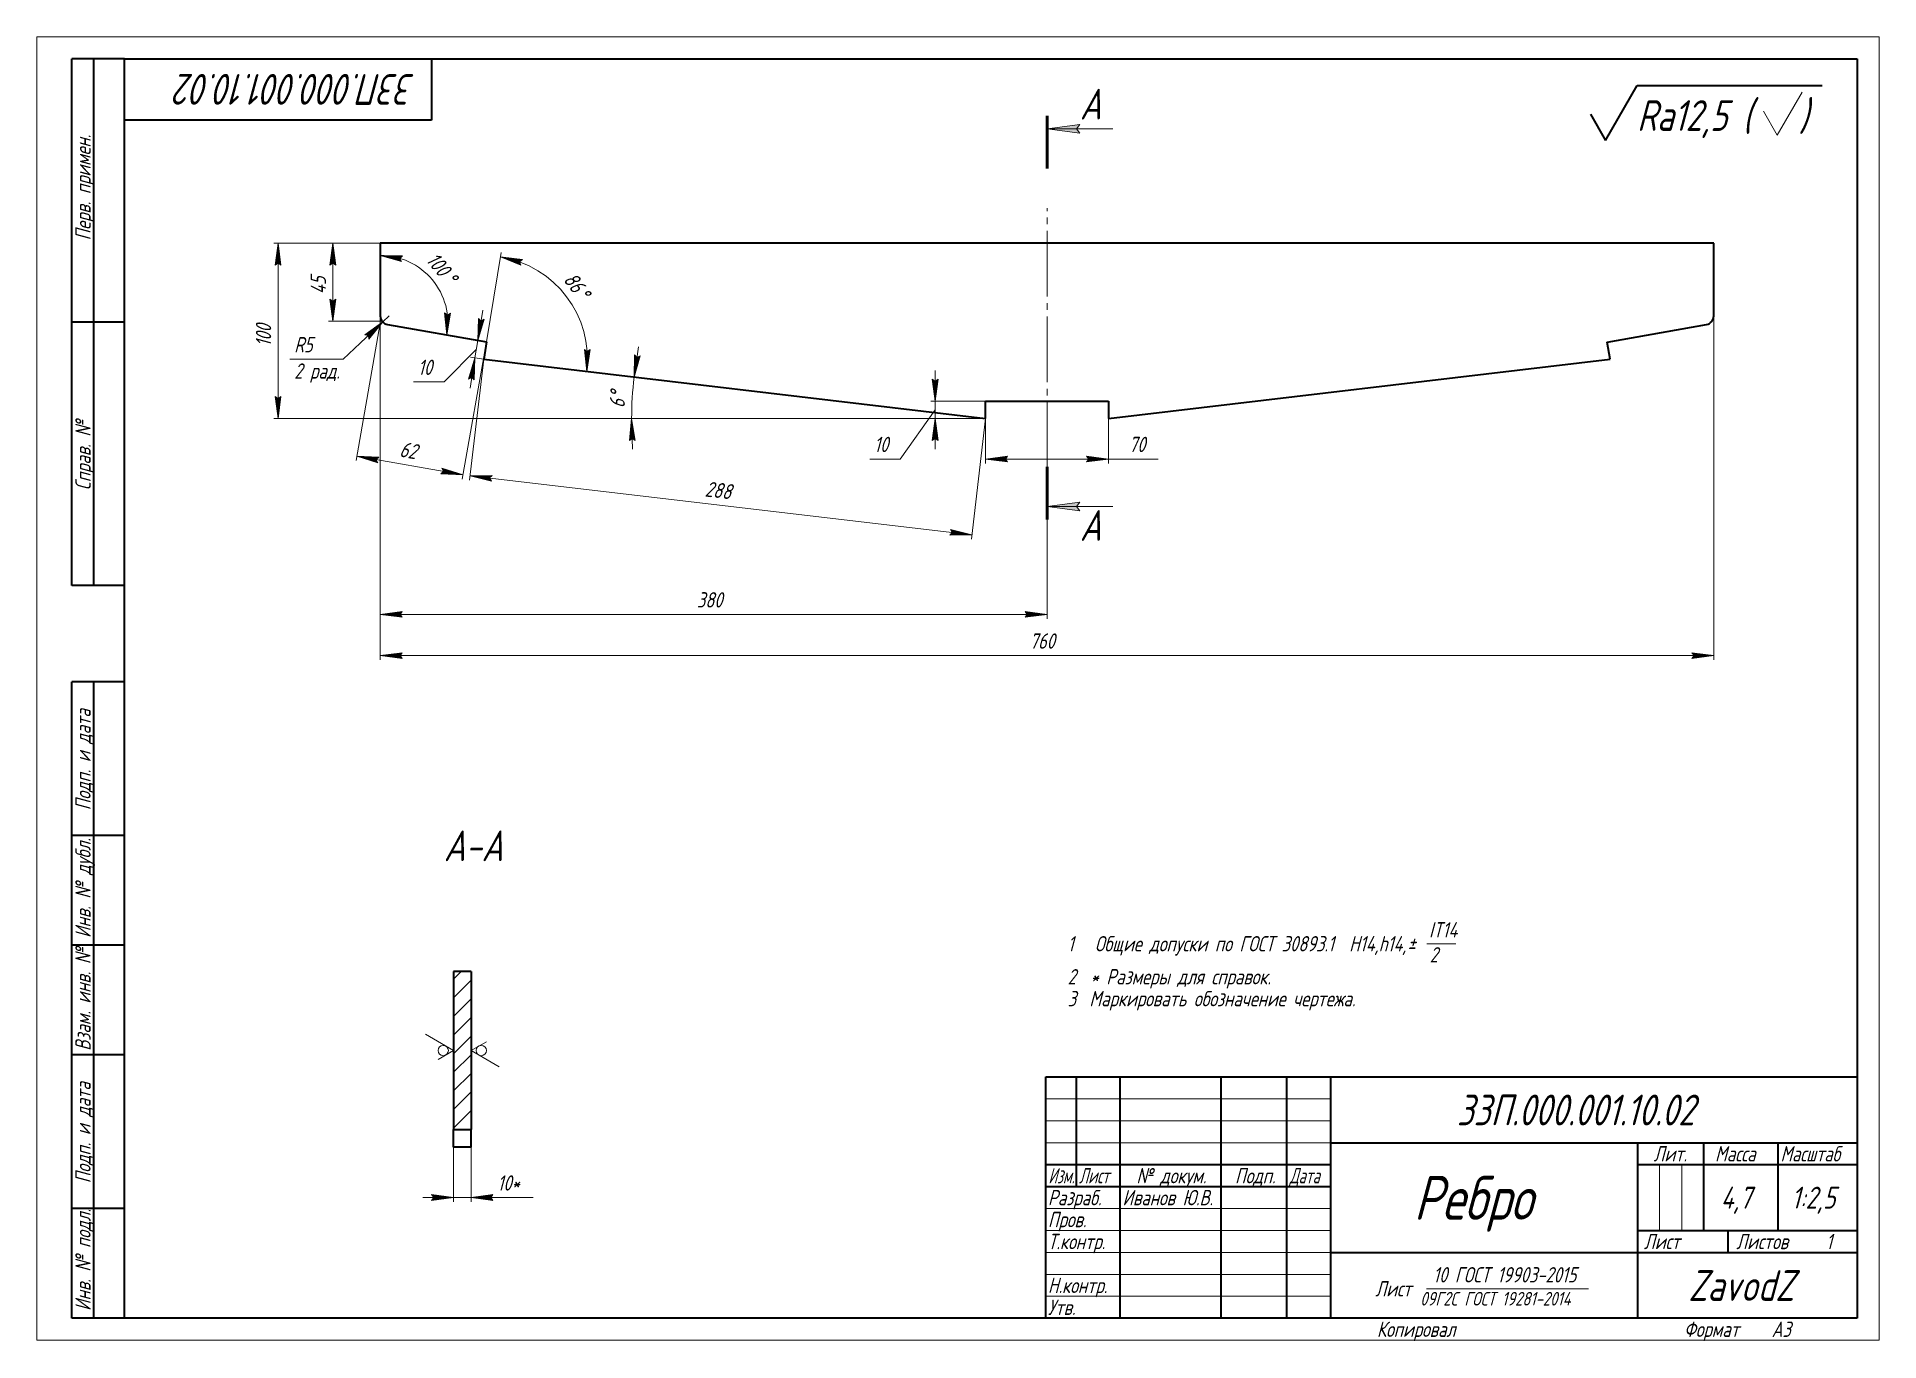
# Model space of a CAD drawing. Header units: millimetres. Extents: x 0 to 420, y 0 to 297.
import ezdxf

# ---------------------------------------------------------------- set-up
doc = ezdxf.new("R2010")
doc.units = ezdxf.units.MM
for name, pattern in [('K5LT_AXLED', [19.5, 15, -1.5, 1.5, -1.5]), ('K5LT_BASIC', [0]), ('K5LT_REINFORCED', [0]), ('K5LT_THIN', [0])]:
    doc.linetypes.add(name, pattern=pattern)
doc.layers.add('Системный слой', color=7, linetype='Continuous')
doc.styles.add('KDIMTEXTSTYLE', font='GOST_AU.SHX', dxfattribs={"width": 0.96, "oblique": 15, "height": 5})
doc.styles.add('KTEXTSTYLE', font='GOST_AU.SHX', dxfattribs={"width": 0.96, "height": 5})
doc.dimstyles.new('KDIMSTYLE (0.40)', dxfattribs={"dimtxt": 5, "dimasz": 1, "dimexe": 2, "dimexo": 0, "dimgap": 1, "dimtad": 1, "dimlfac": 2.5, "dimtxsty": 'KDIMTEXTSTYLE', "dimsah": 1, "dimcen": 0, "dimdle": 1, "dimadec": 0, "dimazin": 0, "dimtfac": 0.667, "dimtmove": 0, "dimatfit": 3, "dimfxl": 1, "dimtvp": 1, "dimtolj": 1, "dimtzin": 0, "dimarcsym": 0})

# ---------------------------------------------------------------- blocks, each defined once
blk = doc.blocks.new('U0')
at = {"layer": 'Системный слой'}
for points in [[(237.05, 276.02), (237.8, 277), (230.3, 276.02), (237.8, 275.03)], [(237.05, 190), (237.8, 190.99), (230.3, 190), (237.8, 189.01)]]:
    blk.add_hatch(color=7, dxfattribs=at).paths.add_polyline_path(points)
at = {"layer": 'Системный слой', "color": 134, "linetype": 'K5LT_REINFORCED', "lineweight": 100, "true_color": 0x009696}
for p, q in [((230.3, 279.02), (230.3, 267.02)), ((230.3, 199), (230.3, 187))]:
    blk.add_line(p, q, dxfattribs=at)
at = {"layer": 'Системный слой', "color": 7, "linetype": 'K5LT_THIN', "lineweight": 18}
for p, q in [((230.3, 276.02), (237.8, 277)), ((237.8, 275.03), (230.3, 276.02)), ((245.3, 276.02), (230.3, 276.02)), ((237.8, 277), (237.05, 276.02)), ((237.05, 276.02), (237.8, 275.03)), ((230.3, 190), (237.8, 190.99)), ((237.8, 189.01), (230.3, 190)), ((245.3, 190), (230.3, 190)), ((237.8, 190.99), (237.05, 190)), ((237.05, 190), (237.8, 189.01))]:
    blk.add_line(p, q, dxfattribs=at)
at = {"layer": 'Системный слой', "color": 7, "char_height": 2.5, "attachment_point": 1, "style": 'KTEXTSTYLE'}
for insert in [(237.77, 285.17), (237.77, 189.16)]:
    blk.add_mtext('\\H3.5;\\W0.965;\\Q15;\\Q15;\\H7.00;А', dxfattribs=dict(at, insert=insert))
blk = doc.blocks.new('D0')
at = {"layer": 'Системный слой'}
for points in [[(83.3, 155.34), (82.8, 156), (83.3, 156.65), (78.3, 156)], [(377.3, 155.34), (382.3, 156), (377.3, 156.65), (377.8, 156)]]:
    blk.add_hatch(color=7, dxfattribs=at).paths.add_polyline_path(points)
at = {"layer": 'Системный слой', "color": 7, "linetype": 'K5LT_THIN', "lineweight": 18}
for p, q in [((382.3, 241.72), (382.3, 155)), ((78.3, 233.43), (78.3, 155)), ((78.3, 156), (83.3, 156.65)), ((83.3, 155.34), (78.3, 156)), ((78.3, 156), (382.3, 156)), ((83.3, 156.65), (82.8, 156)), ((82.8, 156), (83.3, 155.34)), ((377.8, 156), (377.3, 156.65)), ((377.3, 156.65), (382.3, 156)), ((382.3, 156), (377.3, 155.34)), ((377.3, 155.34), (377.8, 156))]:
    blk.add_line(p, q, dxfattribs=at)
at = {"layer": 'Системный слой', "color": 7, "insert": (226.33, 161.07), "char_height": 2.5, "attachment_point": 1, "style": 'KTEXTSTYLE'}
blk.add_mtext('\\H3.5;\\W0.965;\\Q15;\\Q15;760', dxfattribs=at)
blk = doc.blocks.new('KDIMARROW_01')
at = {"layer": 'Системный слой'}
blk.add_hatch(color=0, dxfattribs=at).paths.add_polyline_path([(0, 0), (-5, 0.66), (-4.5, 0), (-5, -0.66)])
at = {"layer": 'Системный слой', "color": 0, "linetype": 'K5LT_THIN', "lineweight": 18}
for p, q in [((-4.5, 0), (-5, 0.66)), ((-5, 0.66), (0, 0)), ((0, 0), (-5, -0.66)), ((-5, -0.66), (-4.5, 0)), ((0, 0), (-1, 0))]:
    blk.add_line(p, q, dxfattribs=at)
blk = doc.blocks.new('D1')
at = {"layer": 'Системный слой'}
for points in [[(55.66, 245), (55, 250), (54.34, 245), (55, 245.5)], [(55, 210.01), (55.66, 215.01), (55, 214.51), (54.34, 215.01)]]:
    blk.add_hatch(color=7, dxfattribs=at).paths.add_polyline_path(points)
at = {"layer": 'Системный слой', "color": 7, "linetype": 'K5LT_THIN', "lineweight": 18}
for p, q in [((78.3, 250), (54, 250)), ((54.34, 245), (55, 250)), ((55, 250), (55.66, 245)), ((55, 250), (55, 210.01)), ((55, 245.5), (54.34, 245)), ((55.66, 245), (55, 245.5)), ((55, 210.01), (54.34, 215.01)), ((54.34, 215.01), (55, 214.51)), ((55, 214.51), (55.66, 215.01)), ((55.66, 215.01), (55, 210.01)), ((216.3, 210.01), (54, 210.01))]:
    blk.add_line(p, q, dxfattribs=at)
at = {"layer": 'Системный слой', "color": 7, "insert": (49.93, 226.41), "char_height": 2.5, "attachment_point": 1, "rotation": 90, "style": 'KTEXTSTYLE'}
blk.add_mtext('\\H3.5;\\W0.965;\\Q15;\\Q15;100', dxfattribs=at)
blk = doc.blocks.new('D2')
at = {"layer": 'Системный слой'}
for points in [[(83.3, 164.72), (82.8, 165.38), (83.3, 166.04), (78.3, 165.38)], [(230.3, 165.38), (225.3, 166.04), (225.8, 165.38), (225.3, 164.72)]]:
    blk.add_hatch(color=7, dxfattribs=at).paths.add_polyline_path(points)
at = {"layer": 'Системный слой', "color": 7, "linetype": 'K5LT_THIN', "lineweight": 18}
for p, q in [((78.3, 241.72), (78.3, 164.38)), ((230.3, 214), (230.3, 164.38)), ((78.3, 165.38), (83.3, 166.04)), ((83.3, 164.72), (78.3, 165.38)), ((230.3, 165.38), (78.3, 165.38)), ((83.3, 166.04), (82.8, 165.38)), ((82.8, 165.38), (83.3, 164.72)), ((225.8, 165.38), (225.3, 166.04)), ((225.3, 166.04), (230.3, 165.38)), ((230.3, 165.38), (225.3, 164.72)), ((225.3, 164.72), (225.8, 165.38))]:
    blk.add_line(p, q, dxfattribs=at)
at = {"layer": 'Системный слой', "color": 7, "insert": (150.46, 170.45), "char_height": 2.5, "attachment_point": 1, "style": 'KTEXTSTYLE'}
blk.add_mtext('\\H3.5;\\W0.965;\\Q15;\\Q15;380', dxfattribs=at)
blk = doc.blocks.new('D3')
at = {"layer": 'Системный слой'}
for points in [[(221.3, 200.14), (220.8, 200.8), (221.3, 201.46), (216.3, 200.8)], [(239.3, 200.14), (244.3, 200.8), (239.3, 201.46), (239.8, 200.8)]]:
    blk.add_hatch(color=7, dxfattribs=at).paths.add_polyline_path(points)
at = {"layer": 'Системный слой', "color": 7, "linetype": 'K5LT_THIN', "lineweight": 18}
for p, q in [((216.3, 210.01), (216.3, 199.8)), ((244.3, 210), (244.3, 199.8)), ((216.3, 200.8), (221.3, 201.46)), ((221.3, 200.14), (216.3, 200.8)), ((216.3, 200.8), (244.3, 200.8)), ((221.3, 201.46), (220.8, 200.8)), ((220.8, 200.8), (221.3, 200.14)), ((239.8, 200.8), (239.3, 201.46)), ((239.3, 201.46), (244.3, 200.8)), ((244.3, 200.8), (239.3, 200.14)), ((239.3, 200.14), (239.8, 200.8)), ((244.3, 200.8), (247.94, 200.8)), ((247.94, 200.8), (255.66, 200.8))]:
    blk.add_line(p, q, dxfattribs=at)
at = {"layer": 'Системный слой', "color": 7, "insert": (248.94, 205.87), "char_height": 2.5, "attachment_point": 1, "style": 'KTEXTSTYLE'}
blk.add_mtext('\\H3.5;\\W0.965;\\Q15;\\Q15;70', dxfattribs=at)
blk = doc.blocks.new('D4')
at = {"layer": 'Системный слой'}
for points in [[(204.8, 214), (205.46, 219), (204.8, 218.5), (204.14, 219)], [(205.46, 205.01), (204.8, 210.01), (204.14, 205.01), (204.8, 205.51)]]:
    blk.add_hatch(color=7, dxfattribs=at).paths.add_polyline_path(points)
at = {"layer": 'Системный слой', "color": 7, "linetype": 'K5LT_THIN', "lineweight": 18}
for p, q in [((204.8, 218.5), (204.14, 219)), ((204.14, 219), (204.8, 214)), ((204.8, 214), (204.8, 221)), ((204.8, 214), (205.46, 219)), ((205.46, 219), (204.8, 218.5)), ((204.8, 212.01), (196.84, 200.8)), ((230.3, 214), (203.8, 214)), ((216.3, 210.01), (203.8, 210.01)), ((204.8, 210.01), (204.14, 205.01)), ((204.8, 214), (204.8, 210.01)), ((205.46, 205.01), (204.8, 210.01)), ((204.8, 210.01), (204.8, 203.01)), ((204.14, 205.01), (204.8, 205.51)), ((204.8, 205.51), (205.46, 205.01)), ((196.84, 200.8), (189.87, 200.8))]:
    blk.add_line(p, q, dxfattribs=at)
at = {"layer": 'Системный слой', "color": 7, "insert": (190.87, 205.87), "char_height": 2.5, "attachment_point": 1, "style": 'KTEXTSTYLE'}
blk.add_mtext('\\H3.5;\\W0.965;\\Q15;\\Q15;10', dxfattribs=at)
blk = doc.blocks.new('KDIMARROW_02')
at = {"layer": 'Системный слой'}
blk.add_hatch(color=0, dxfattribs=at).paths.add_polyline_path([(4.5, 0), (5, 0.66), (0, 0), (5, -0.66)])
at = {"layer": 'Системный слой', "color": 0, "linetype": 'K5LT_THIN', "lineweight": 18}
for p, q in [((0, 0), (-1, 0)), ((5, 0.66), (0, 0)), ((0, 0), (5, -0.66)), ((0, 0), (7, 0)), ((4.5, 0), (5, 0.66)), ((5, -0.66), (4.5, 0))]:
    blk.add_line(p, q, dxfattribs=at)
blk = doc.blocks.new('D5')
at = {"layer": 'Системный слой'}
blk.add_hatch(color=7, dxfattribs=at).paths.add_polyline_path([(75.67, 228.14), (78.85, 232.06), (74.77, 229.09), (75.58, 228.96)])
at = {"layer": 'Системный слой', "color": 7, "linetype": 'K5LT_THIN', "lineweight": 18}
for p, q in [((78.85, 232.06), (69.86, 223.52)), ((78.85, 232.06), (73.77, 227.24)), ((78.85, 232.06), (74.77, 229.09)), ((75.67, 228.14), (78.85, 232.06)), ((80.3, 233.43), (78.85, 232.06)), ((74.77, 229.09), (75.58, 228.96)), ((75.58, 228.96), (75.67, 228.14)), ((69.86, 223.52), (57.67, 223.52))]:
    blk.add_line(p, q, dxfattribs=at)
at = {"layer": 'Системный слой', "color": 7, "char_height": 2.5, "attachment_point": 1, "style": 'KTEXTSTYLE'}
for s, insert in [('\\H3.5;\\W0.965;\\Q15;\\Q15;R', (58.67, 228.6)), ('\\H3.5;\\W0.965;\\Q15;\\Q15;5', (60.9, 228.6)), ('\\H3.5;\\W0.965;\\Q15;\\Q15;2 рад.', (58.67, 222.6))]:
    blk.add_mtext(s, dxfattribs=dict(at, insert=insert))
blk = doc.blocks.new('D6')
at = {"layer": 'Системный слой'}
for points in [[(136.16, 219.48), (137.53, 224.33), (136.81, 223.93), (136.23, 224.52)], [(136.4, 205.03), (135.6, 210.01), (135.08, 204.99), (135.73, 205.51)]]:
    blk.add_hatch(color=7, dxfattribs=at).paths.add_polyline_path(points)
at = {"layer": 'Системный слой', "color": 7, "linetype": 'K5LT_THIN', "lineweight": 18}
for p, q in [((101.88, 223.52), (137.15, 219.36)), ((136.16, 219.48), (137.17, 226.4)), ((136.23, 224.52), (136.16, 219.48)), ((136.16, 219.48), (137.53, 224.33)), ((136.81, 223.93), (136.23, 224.52)), ((137.53, 224.33), (136.81, 223.93)), ((164.87, 210.01), (134.6, 210.01)), ((135.6, 210.01), (135.08, 204.99)), ((136.4, 205.03), (135.6, 210.01)), ((135.6, 210.01), (135.8, 203.01)), ((135.08, 204.99), (135.73, 205.51)), ((135.73, 205.51), (136.4, 205.03))]:
    blk.add_line(p, q, dxfattribs=at)
blk.add_arc((216.3, 210.01), 80.7, 173.2642, 180, dxfattribs=at)
at = {"layer": 'Системный слой', "color": 7, "char_height": 2.5, "attachment_point": 1, "rotation": 86.6321, "style": 'KTEXTSTYLE'}
for s, insert in [('\\H3.5;\\W0.965;\\Q15;\\Q15;6', (130.51, 212.57)), ('\\H3.5;\\W0.965;\\Q15;\\Q15;°', (130.64, 214.78))]:
    blk.add_mtext(s, dxfattribs=dict(at, insert=insert))
blk = doc.blocks.new('D7')
at = {"layer": 'Системный слой'}
for points in [[(103.22, 196.48), (103.79, 197.07), (98.75, 197), (103.64, 195.76)], [(213.16, 183.49), (208.28, 184.73), (208.7, 184.02), (208.12, 183.42)]]:
    blk.add_hatch(color=7, dxfattribs=at).paths.add_polyline_path(points)
at = {"layer": 'Системный слой', "color": 7, "linetype": 'K5LT_THIN', "lineweight": 18}
for p, q in [((101.88, 223.52), (98.63, 196.01)), ((216.3, 210.01), (213.05, 182.5)), ((98.75, 197), (103.79, 197.07)), ((103.64, 195.76), (98.75, 197)), ((98.75, 197), (213.16, 183.49)), ((103.79, 197.07), (103.22, 196.48)), ((103.22, 196.48), (103.64, 195.76)), ((208.12, 183.42), (208.7, 184.02)), ((213.16, 183.49), (208.12, 183.42)), ((208.7, 184.02), (208.28, 184.73)), ((208.28, 184.73), (213.16, 183.49))]:
    blk.add_line(p, q, dxfattribs=at)
at = {"layer": 'Системный слой', "color": 7, "insert": (152.61, 195.75), "char_height": 2.5, "attachment_point": 1, "rotation": 353.2642, "style": 'KTEXTSTYLE'}
blk.add_mtext('\\H3.5;\\W0.965;\\Q15;\\Q15;288', dxfattribs=at)
blk = doc.blocks.new('D8')
at = {"layer": 'Системный слой'}
for points in [[(100.52, 227.8), (101.98, 232.63), (101.25, 232.24), (100.68, 232.84)], [(99.73, 218.81), (99.88, 223.85), (98.43, 219.02), (99.16, 219.41)]]:
    blk.add_hatch(color=7, dxfattribs=at).paths.add_polyline_path(points)
at = {"layer": 'Системный слой', "color": 7, "linetype": 'K5LT_THIN', "lineweight": 18}
for p, q in [((100.52, 227.8), (101.65, 234.71)), ((100.68, 232.84), (100.52, 227.8)), ((100.52, 227.8), (101.98, 232.63)), ((101.25, 232.24), (100.68, 232.84)), ((101.98, 232.63), (101.25, 232.24)), ((102.52, 227.47), (99.54, 227.96)), ((100.52, 227.8), (99.88, 223.85)), ((100.2, 225.82), (92.85, 218.36)), ((99.88, 223.85), (98.43, 219.02)), ((99.88, 223.85), (98.75, 216.94)), ((101.88, 223.52), (98.89, 224.01)), ((99.73, 218.81), (99.88, 223.85)), ((98.43, 219.02), (99.16, 219.41)), ((99.16, 219.41), (99.73, 218.81)), ((92.85, 218.36), (85.88, 218.36))]:
    blk.add_line(p, q, dxfattribs=at)
at = {"layer": 'Системный слой', "color": 7, "insert": (86.88, 223.44), "char_height": 2.5, "attachment_point": 1, "style": 'KTEXTSTYLE'}
blk.add_mtext('\\H3.5;\\W0.965;\\Q15;\\Q15;10', dxfattribs=at)
blk = doc.blocks.new('D9')
at = {"layer": 'Системный слой'}
for points in [[(68.14, 245), (67.49, 250), (66.83, 245), (67.49, 245.5)], [(67.49, 232.19), (68.14, 237.19), (67.49, 236.69), (66.83, 237.19)]]:
    blk.add_hatch(color=7, dxfattribs=at).paths.add_polyline_path(points)
at = {"layer": 'Системный слой', "color": 7, "linetype": 'K5LT_THIN', "lineweight": 18}
for p, q in [((78.3, 250), (66.49, 250)), ((66.83, 245), (67.49, 250)), ((67.49, 250), (68.14, 245)), ((67.49, 250), (67.49, 232.19)), ((67.49, 245.5), (66.83, 245)), ((68.14, 245), (67.49, 245.5)), ((67.49, 232.19), (66.83, 237.19)), ((66.83, 237.19), (67.49, 236.69)), ((67.49, 236.69), (68.14, 237.19)), ((68.14, 237.19), (67.49, 232.19)), ((78.73, 232.19), (66.49, 232.19))]:
    blk.add_line(p, q, dxfattribs=at)
at = {"layer": 'Системный слой', "color": 7, "insert": (62.41, 238.38), "char_height": 2.5, "attachment_point": 1, "rotation": 90, "style": 'KTEXTSTYLE'}
blk.add_mtext('\\H3.5;\\W0.965;\\Q15;\\Q15;45', dxfattribs=at)
blk = doc.blocks.new('D10')
at = {"layer": 'Системный слой'}
for points in [[(82.75, 246.53), (83.34, 247.1), (78.3, 247.18), (83.15, 245.8)], [(93.49, 229.07), (94.29, 234.05), (93.62, 233.57), (92.97, 234.09)]]:
    blk.add_hatch(color=7, dxfattribs=at).paths.add_polyline_path(points)
at = {"layer": 'Системный слой', "color": 7, "linetype": 'K5LT_THIN', "lineweight": 18}
for p, q in [((78.3, 250), (78.3, 246.18)), ((78.3, 247.18), (83.34, 247.1)), ((83.15, 245.8), (78.3, 247.18)), ((83.34, 247.1), (82.75, 246.53)), ((82.75, 246.53), (83.15, 245.8)), ((93.49, 229.07), (92.97, 234.09)), ((92.97, 234.09), (93.62, 233.57)), ((94.29, 234.05), (93.49, 229.07)), ((93.62, 233.57), (94.29, 234.05)), ((102.52, 227.47), (92.5, 229.24))]:
    blk.add_line(p, q, dxfattribs=at)
blk.add_arc((78.3, 231.76), 15.43, 349.9746, 90, dxfattribs=at)
at = {"layer": 'Системный слой', "color": 7, "char_height": 2.5, "attachment_point": 1, "rotation": 309.9873, "style": 'KTEXTSTYLE'}
for s, insert in [('\\H3.5;\\W0.965;\\Q15;\\Q15;100', (91.23, 248.27)), ('\\H3.5;\\W0.965;\\Q15;\\Q15;°', (95.04, 243.73))]:
    blk.add_mtext(s, dxfattribs=dict(at, insert=insert))
blk = doc.blocks.new('D11')
at = {"layer": 'Системный слой'}
for points in [[(110.04, 245.75), (110.69, 246.26), (105.68, 246.89), (110.35, 244.98)], [(125.39, 220.75), (126.16, 225.73), (125.49, 225.25), (124.84, 225.76)]]:
    blk.add_hatch(color=7, dxfattribs=at).paths.add_polyline_path(points)
at = {"layer": 'Системный слой', "color": 7, "linetype": 'K5LT_THIN', "lineweight": 18}
for p, q in [((102.52, 227.47), (105.84, 247.88)), ((105.68, 246.89), (110.69, 246.26)), ((110.35, 244.98), (105.68, 246.89)), ((110.69, 246.26), (110.04, 245.75)), ((110.04, 245.75), (110.35, 244.98)), ((125.39, 220.75), (124.84, 225.76)), ((124.84, 225.76), (125.49, 225.25)), ((126.16, 225.73), (125.39, 220.75)), ((125.49, 225.25), (126.16, 225.73)), ((216.3, 210.01), (124.4, 220.87))]:
    blk.add_line(p, q, dxfattribs=at)
blk.add_arc((101.88, 223.52), 23.67, 353.2642, 80.7538, dxfattribs=at)
at = {"layer": 'Системный слой', "color": 7, "char_height": 2.5, "attachment_point": 1, "rotation": 307.009, "style": 'KTEXTSTYLE'}
for s, insert in [('\\H3.5;\\W0.965;\\Q15;\\Q15;86', (122.68, 243.72)), ('\\H3.5;\\W0.965;\\Q15;\\Q15;°', (125.36, 240.17))]:
    blk.add_mtext(s, dxfattribs=dict(at, insert=insert))
blk = doc.blocks.new('D12')
at = {"layer": 'Системный слой'}
for points in [[(77.37, 200.69), (77.98, 201.25), (72.94, 201.47), (77.75, 199.95)], [(97.17, 197.19), (92.36, 198.71), (92.74, 197.97), (92.13, 197.41)]]:
    blk.add_hatch(color=7, dxfattribs=at).paths.add_polyline_path(points)
at = {"layer": 'Системный слой', "color": 7, "linetype": 'K5LT_THIN', "lineweight": 18}
for p, q in [((78.3, 231.76), (72.77, 200.49)), ((102.52, 227.47), (96.99, 196.21)), ((72.94, 201.47), (77.98, 201.25)), ((77.75, 199.95), (72.94, 201.47)), ((97.17, 197.19), (72.94, 201.47)), ((77.98, 201.25), (77.37, 200.69)), ((77.37, 200.69), (77.75, 199.95)), ((92.13, 197.41), (92.74, 197.97)), ((97.17, 197.19), (92.13, 197.41)), ((92.74, 197.97), (92.36, 198.71)), ((92.36, 198.71), (97.17, 197.19))]:
    blk.add_line(p, q, dxfattribs=at)
at = {"layer": 'Системный слой', "color": 7, "insert": (83.12, 204.83), "char_height": 2.5, "attachment_point": 1, "rotation": 349.9746, "style": 'KTEXTSTYLE'}
blk.add_mtext('\\H3.5;\\W0.965;\\Q15;\\Q15;62', dxfattribs=at)
blk = doc.blocks.new('D13')
at = {"layer": 'Системный слой'}
for points in [[(94.98, 32.5), (89.98, 33.16), (90.48, 32.5), (89.98, 31.84)], [(103.48, 32.5), (103.98, 33.16), (98.98, 32.5), (103.98, 31.84)]]:
    blk.add_hatch(color=7, dxfattribs=at).paths.add_polyline_path(points)
at = {"layer": 'Системный слой', "color": 7, "linetype": 'K5LT_THIN', "lineweight": 18}
for p, q in [((94.98, 44.01), (94.98, 31.5)), ((98.98, 44.01), (98.98, 31.5)), ((94.98, 32.5), (87.98, 32.5)), ((94.98, 32.5), (89.98, 33.16)), ((89.98, 33.16), (90.48, 32.5)), ((90.48, 32.5), (89.98, 31.84)), ((89.98, 31.84), (94.98, 32.5)), ((94.98, 32.5), (98.98, 32.5)), ((103.98, 33.16), (98.98, 32.5)), ((98.98, 32.5), (103.98, 31.84)), ((98.98, 32.5), (105.98, 32.5)), ((98.98, 32.5), (103.98, 32.5)), ((103.48, 32.5), (103.98, 33.16)), ((103.98, 31.84), (103.48, 32.5)), ((103.98, 32.5), (113.18, 32.5))]:
    blk.add_line(p, q, dxfattribs=at)
at = {"layer": 'Системный слой', "color": 7, "insert": (104.98, 37.57), "char_height": 2.5, "attachment_point": 1, "style": 'KTEXTSTYLE'}
blk.add_mtext('\\H3.5;\\W0.965;\\Q15;\\Q15;10*', dxfattribs=at)
blk = doc.blocks.new('U1')
at = {"layer": 'Системный слой', "color": 7, "linetype": 'K5LT_THIN', "lineweight": 18}
for p, q in [((102.48, 68.02), (98.98, 66)), ((98.98, 66), (105.38, 62.3))]:
    blk.add_line(p, q, dxfattribs=at)
blk.add_arc((101.32, 66), 1.17, 0, 360, dxfattribs=at)
blk = doc.blocks.new('U2')
at = {"layer": 'Системный слой', "color": 7, "linetype": 'K5LT_THIN', "lineweight": 18}
for p, q in [((94.98, 66), (88.58, 69.7)), ((91.48, 63.98), (94.98, 66))]:
    blk.add_line(p, q, dxfattribs=at)
blk.add_arc((92.65, 66), 1.17, 0, 360, dxfattribs=at)
blk = doc.blocks.new('U3')
at = {"color": 7, "linetype": 'K5LT_THIN', "lineweight": 18}
for p, q in [((0, 0), (0, 297)), ((0, 297), (420, 297)), ((420, 297), (420, 0)), ((230, 55), (295, 55)), ((230, 50), (295, 50)), ((230, 45), (295, 45)), ((369.96, 25), (369.96, 40)), ((374.98, 25), (374.98, 40)), ((230, 30), (295, 30)), ((230, 25), (295, 25)), ((230, 20), (295, 20)), ((230, 15), (295, 15)), ((230, 10), (295, 10)), ((316.77, 11.72), (353.73, 11.72)), ((420, 0), (0, 0))]:
    blk.add_line(p, q, dxfattribs=at)
at = {"color": 150, "linetype": 'K5LT_BASIC', "lineweight": 40, "true_color": 0x0080ff}
for p, q in [((8, 172), (8, 292)), ((20, 292), (8, 292)), ((13, 172), (13, 292)), ((20, 5), (20, 292)), ((20, 292), (415, 292)), ((90, 292), (90, 278)), ((415, 292), (415, 5)), ((90, 278), (20, 278)), ((20, 232), (8, 232)), ((20, 172), (8, 172)), ((8, 5), (8, 150)), ((20, 150), (8, 150)), ((13, 5), (13, 150)), ((20, 115), (8, 115)), ((20, 90), (8, 90)), ((20, 65), (8, 65)), ((230, 60), (415, 60)), ((230, 5), (230, 60)), ((237, 35), (237, 60)), ((247, 5), (247, 60)), ((270, 5), (270, 60)), ((285, 5), (285, 60)), ((295, 5), (295, 60)), ((295, 45), (415, 45)), ((365, 5), (365, 45)), ((380, 25), (380, 45)), ((397, 25), (397, 45)), ((230, 40), (295, 40)), ((365, 40), (380, 40)), ((380, 40), (415, 40)), ((230, 35), (295, 35)), ((20, 30), (8, 30)), ((365, 25), (415, 25)), ((385.57, 20), (385.57, 25)), ((295, 20), (365, 20)), ((365, 20), (415, 20)), ((20, 5), (8, 5)), ((415, 5), (20, 5))]:
    blk.add_line(p, q, dxfattribs=at)
at = {"color": 7, "char_height": 2.5, "attachment_point": 1, "style": 'KTEXTSTYLE'}
for s, insert, rotation in [('\\H3.5;\\W0.965;\\Q15;\\Q15;\\H7.00;ЗЗП.000.001.10.02', (86.28, 281.55), 180), ('\\H3.5;\\W0.965;\\Q15;\\Q15;Перв. примен.', (8.77, 250.61), 90), ('\\H3.5;\\W0.965;\\Q15;\\Q15;Справ. №', (8.77, 193.68), 90), ('\\H3.5;\\W0.965;\\Q15;\\Q15;Подп. и дата', (8.77, 120.75), 90), ('\\H3.5;\\W0.965;\\Q15;\\Q15;Инв. № дубл.', (8.77, 91.67), 90), ('\\H3.5;\\W0.965;\\Q15;\\Q15;Взам. инв. №', (8.77, 65.94), 90), ('\\H3.5;\\W0.965;\\Q15;\\Q15;Подп. и дата', (8.77, 35.75), 90), ('\\H3.5;\\W0.965;\\Q15;\\Q15;Инв. № подл.', (8.77, 6.67), 90)]:
    blk.add_mtext(s, dxfattribs=dict(at, insert=insert, rotation=rotation))
for s, insert in [('\\H3.5;\\W0.965;\\Q15;\\Q15;\\H7.00;ЗЗП.000.001.10.02', (323.72, 55.95)), ('\\H3.5;\\W0.965;\\Q15;\\Q15;Лит.', (368.56, 44.23)), ('\\H3.5;\\W0.965;\\Q15;\\Q15;Масса', (382.58, 44.23)), ('\\H3.5;\\W0.965;\\Q15;\\Q15;\\W0.941;Масштаб', (397.52, 44.23)), ('\\H3.5;\\W0.965;\\Q15;\\Q15;\\W0.797;Изм.', (230.61, 39.23)), ('\\H3.5;\\W0.965;\\Q15;\\Q15;\\W0.807;Лист', (237.6, 39.23)), ('\\H3.5;\\W0.965;\\Q15;\\Q15;№ докум.', (250.67, 39.23)), ('\\H3.5;\\W0.965;\\Q15;\\Q15;Подп.', (273.15, 39.23)), ('\\H3.5;\\W0.965;\\Q15;\\Q15;\\W0.807;Дата', (285.6, 39.23)), ('\\H3.5;\\W0.965;\\Q15;\\Q15;Разраб.', (230.5, 34.23)), ('\\H3.5;\\W0.965;\\Q15;\\Q15;Иванов Ю.В.', (247.5, 34.23)), ('\\H3.5;\\W0.965;\\Q15;\\Q15;\\H10.00;Ребро', (313.89, 37.43)), ('\\H3.5;\\W0.965;\\Q15;\\Q15;\\H5.00;4,7', (383.89, 34.97)), ('\\H3.5;\\W0.965;\\Q15;\\Q15;\\H5.00;1:2,5', (400, 34.97)), ('\\H3.5;\\W0.965;\\Q15;\\Q15;Пров.', (230.5, 29.23)), ('\\H3.5;\\W0.965;\\Q15;\\Q15;Т.контр.', (230.5, 24.23)), ('\\H3.5;\\W0.965;\\Q15;\\Q15;Лист', (366.36, 24.23)), ('\\H3.5;\\W0.965;\\Q15;\\Q15;Листов', (387.41, 24.23)), ('\\H3.5;\\W0.965;\\Q15;\\Q15;1', (407.91, 24.23)), ('\\H3.5;\\W0.965;\\Q15;\\Q15;Н.контр.', (230.5, 14.23)), ('\\H3.5;\\W0.965;\\Q15;\\Q15;Лист ', (305.14, 13.47)), ('\\H3.5;\\W0.965;\\Q15;\\Q15;10 ГОСТ 19903-2015', (318.31, 16.65)), ('\\H3.5;\\W0.965;\\Q15;\\Q15;\\H7.00;ZavodZ', (376.5, 15.95)), ('\\H3.5;\\W0.965;\\Q15;\\Q15;Утв.', (230.5, 9.23)), ('\\H3.5;\\W0.965;\\Q15;\\Q15;\\H3.11;09Г2С ГОСТ 19281-2014', (315.38, 11)), ('\\H3.5;\\W0.965;\\Q15;\\Q15;Копировал', (305.5, 4.23)), ('\\H3.5;\\W0.965;\\Q15;\\Q15;Формат', (375.5, 4.23)), ('\\H3.5;\\W0.965;\\Q15;\\Q15;A3', (395.5, 4.23))]:
    blk.add_mtext(s, dxfattribs=dict(at, insert=insert))
blk = doc.blocks.new('U4')
at = {"color": 7, "linetype": 'K5LT_THIN', "lineweight": 18}
blk.add_line((316.87, 90.34), (323.53, 90.34), dxfattribs=at)
at = {"color": 7, "char_height": 2.5, "attachment_point": 1, "style": 'KTEXTSTYLE'}
for s, insert in [('\\H3.5;\\W0.965;\\Q15;\\Q15;IT14', (317.39, 95.26)), ('\\H3.5;\\W0.965;\\Q15;\\Q15;1', (235, 92.09)), ('\\H3.5;\\W0.965;\\Q15;\\Q15; Общие допуски по ГОСТ 30893.1  Н14,h14,', (239.48, 92.09)), ('\\H3.5;\\W0.965;\\Q15;\\Q15;±', (312.45, 92.09)), ('\\H3.5;\\W0.965;\\Q15;\\Q15; ', (314.4, 92.09)), ('\\H3.5;\\W0.965;\\Q15;\\Q15;2', (317.53, 89.57)), ('\\H3.5;\\W0.965;\\Q15;\\Q15;2', (235, 84.57)), ('\\H3.5;\\W0.965;\\Q15;\\Q15;* Размеры для справок.', (240.22, 84.57)), ('\\H3.5;\\W0.965;\\Q15;\\Q15;3', (235, 79.57)), ('\\H3.5;\\W0.965;\\Q15;\\Q15;Маркировать обозначение чертежа.', (239.94, 79.57))]:
    blk.add_mtext(s, dxfattribs=dict(at, insert=insert))
blk = doc.blocks.new('U5')
at = {"color": 150, "linetype": 'K5LT_BASIC', "lineweight": 40, "true_color": 0x0080ff}
for p, q in [((357.59, 273.42), (364.8, 285.91)), ((364.8, 285.91), (407, 285.91)), ((354.16, 279.37), (357.59, 273.42))]:
    blk.add_line(p, q, dxfattribs=at)
at = {"color": 7, "linetype": 'K5LT_THIN', "lineweight": 18}
for p, q in [((396.77, 274.61), (402.45, 284.41)), ((393.67, 280.05), (396.77, 274.61))]:
    blk.add_line(p, q, dxfattribs=at)
at = {"color": 7, "char_height": 2.5, "attachment_point": 1, "style": 'KTEXTSTYLE'}
for s, insert in [('\\H3.5;\\W0.965;\\Q15;\\Q15;\\H7.00;Ra12,5 (', (364.8, 282.57)), ('\\H3.5;\\W0.965;\\Q15;\\Q15;\\H7.00;)', (401.75, 282.57))]:
    blk.add_mtext(s, dxfattribs=dict(at, insert=insert))

msp = doc.modelspace()

# ---------------------------------------------------------------- hatches: boundary and pattern name
at = {"layer": 'Системный слой'}
h = msp.add_hatch(dxfattribs=at)
h.set_pattern_fill('', angle=45, style=0, pattern_type=0)
h.set_pattern_definition([(45, (0, 0), (-2.12132, 2.12132), [])])
h.paths.add_polyline_path([(94.9823, 48), (98.9823, 48), (98.9823, 84), (94.9823, 84)])

# ---------------------------------------------------------------- linework, layer by layer
at = {"layer": 'Системный слой', "color": 30, "linetype": 'K5LT_AXLED', "lineweight": 18, "true_color": 0xff8000}
msp.add_line((230.2965, 198.8), (230.2965, 258), dxfattribs=at)
at = {"layer": 'Системный слой', "color": 150, "linetype": 'K5LT_BASIC', "lineweight": 40, "true_color": 0x0080ff}
for p, q in [((382.2965, 250), (78.2965, 250)), ((78.2965, 250), (78.2965, 233.433)), ((382.2965, 233.433), (382.2965, 250)), ((79.9483, 231.4635), (102.5218, 227.4729)), ((358.0194, 227.4637), (380.6447, 231.4635)), ((102.5218, 227.4729), (101.879, 223.5245)), ((358.7139, 223.5245), (358.0194, 227.4637)), ((101.879, 223.5245), (216.2965, 210.0111)), ((244.2965, 210), (358.7139, 223.5245)), ((216.2965, 214), (244.2965, 214)), ((216.2965, 210.0111), (216.2965, 214)), ((244.2965, 214), (244.2965, 210)), ((94.9823, 84), (94.9823, 48)), ((98.9823, 84), (94.9823, 84)), ((98.9823, 84), (98.9823, 48)), ((94.9823, 48), (98.9823, 48)), ((94.9823, 44.0111), (94.9823, 48)), ((98.9823, 44.0111), (98.9823, 48)), ((98.9823, 44.0111), (94.9823, 44.0111))]:
    msp.add_line(p, q, dxfattribs=at)
at = {"layer": 'Системный слой', "color": 7, "linetype": 'K5LT_THIN', "lineweight": 18}
msp.add_line((216.2965, 210.0111), (164.865, 210.0111), dxfattribs=at)
at = {"layer": 'Системный слой', "color": 150, "linetype": 'K5LT_BASIC', "lineweight": 40, "true_color": 0x0080ff}
for centre, start, end in [((80.2965, 233.433), 180, 259.97458), ((380.2965, 233.433), 280.02542, 0)]:
    msp.add_arc(centre, 2, start, end, dxfattribs=at)

# ---------------------------------------------------------------- block references
for name in ['U3', 'U5', 'U4']:
    msp.add_blockref(name, (0, 0))
at = {"layer": 'Системный слой'}
for name in ['U0', 'U2', 'U1']:
    msp.add_blockref(name, (0, 0), dxfattribs=at)

# ---------------------------------------------------------------- texts
at = {"layer": 'Системный слой', "color": 7, "insert": (92.763, 116.1484), "char_height": 2.5, "attachment_point": 1, "style": 'KTEXTSTYLE'}
msp.add_mtext('\\H3.5;\\W0.965;\\Q15;\\Q15;\\H7.00;{\\c16711680;А-А}', dxfattribs=at)

# ---------------------------------------------------------------- dimensions: what is measured, and where the dimension line sits
at = {"layer": 'Системный слой', "color": 7}
for base, p1, p2, angle, override, picture, middle, dimtype in [((55, 250), (216.2965, 210.0111), (78.2965, 250), 90, {"dimexo": 0, "dimpost": '\\H3.5;\\W0.965;\\Q15;<>', "dimblk1": 'KDIMARROW_01', "dimblk2": 'KDIMARROW_01', "dimse1": 0, "dimse2": 0, "dimclrt": 7, "dimtol": 1, "dimtp": 0, "dimtm": 0, "dimtdec": 5, "dimtolj": 1}, 'D1', (55, 230.0055), 160), ((67.4867, 250), (78.7259, 232.1948), (78.2965, 250), 90, {"dimexo": 0, "dimpost": '\\H3.5;\\W0.965;\\Q15;<>', "dimblk1": 'KDIMARROW_01', "dimblk2": 'KDIMARROW_01', "dimse1": 0, "dimse2": 0, "dimclrt": 7, "dimtol": 1, "dimtp": 0, "dimtm": 0, "dimtdec": 5, "dimtolj": 1}, 'D9', (67.4867, 241.0974), 160), ((97.1683, 197.1904), (78.2965, 231.7556), (102.5218, 227.4729), 349.97458, {"dimexo": 0, "dimpost": '\\H3.5;\\W0.965;\\Q15;<>', "dimblk1": 'KDIMARROW_01', "dimblk2": 'KDIMARROW_01', "dimse1": 0, "dimse2": 0, "dimclrt": 7, "dimtol": 1, "dimtp": 0, "dimtm": 0, "dimtdec": 5, "dimtolj": 1}, 'D12', (85.0557, 199.3317), 161), ((100.5223, 227.7984), (101.879, 223.5245), (102.5218, 227.4729), 80.753809, {"dimexo": 0, "dimtoh": 1, "dimpost": '\\H3.5;\\W0.965;\\Q15;<>', "dimblk1": 'KDIMARROW_02', "dimblk2": 'KDIMARROW_02', "dimse1": 0, "dimse2": 0, "dimclrt": 7, "dimtol": 1, "dimtp": 0, "dimtm": 0, "dimtdec": 5, "dimtmove": 1, "dimtolj": 1}, 'D8', (91.8535, 218.361), 161), ((98.7468, 197.0039), (216.2965, 210.0111), (101.879, 223.5245), 173.264197, {"dimexo": 0, "dimpost": '\\H3.5;\\W0.965;\\Q15;<>', "dimblk1": 'KDIMARROW_01', "dimblk2": 'KDIMARROW_01', "dimse1": 0, "dimse2": 0, "dimclrt": 7, "dimtol": 1, "dimtp": 0, "dimtm": 0, "dimtdec": 5, "dimtolj": 1}, 'D7', (155.9555, 190.2472), 161), ((204.8015, 214), (216.2965, 210.0111), (230.2965, 214), 90, {"dimexo": 0, "dimtoh": 1, "dimpost": '\\H3.5;\\W0.965;\\Q15;<>', "dimblk1": 'KDIMARROW_02', "dimblk2": 'KDIMARROW_02', "dimse1": 0, "dimse2": 0, "dimclrt": 7, "dimtol": 1, "dimtp": 0, "dimtm": 0, "dimtdec": 5, "dimtmove": 1, "dimtolj": 1}, 'D4', (195.8447, 200.8), 160)]:
    dim = msp.add_linear_dim(base=base, p1=p1, p2=p2, angle=angle, dimstyle='KDIMSTYLE (0.40)', override=override, dxfattribs=at)
    dim.commit()
    dim.dimension.update_dxf_attribs({"geometry": picture, "text_midpoint": middle, "dimtype": dimtype})
for base, line1, line2, text, override, picture, middle in [((78.4507, 247.1806), ((78.2965, 231.7556), (78.2965, 250)), ((78.2965, 231.7556), (102.5218, 227.4729)), '\\H3.5;\\W0.965;\\Q15;\\H3.5;\\W0.965;\\Q15;\\Q15;100\\Q15;°\\Q15;', {"dimblk1": 'KDIMARROW_01', "dimblk2": 'KDIMARROW_01', "dimclrt": 7, "dimtolj": 1}, 'D10', (90.1156, 241.6685)), ((105.9163, 246.8513), ((101.879, 223.5245), (102.5218, 227.4729)), ((101.879, 223.5245), (216.2965, 210.0111)), '\\H3.5;\\W0.965;\\Q15;\\H3.5;\\W0.965;\\Q15;\\Q15;86\\Q15;°\\Q15;', {"dimblk1": 'KDIMARROW_01', "dimblk2": 'KDIMARROW_01', "dimclrt": 7, "dimtolj": 1}, 'D11', (120.7833, 237.7746)), ((136.0663, 218.6742), ((216.2965, 210.0111), (101.879, 223.5245)), ((216.2965, 210.0111), (164.865, 210.0111)), '\\H3.5;\\W0.965;\\Q15;\\H3.5;\\W0.965;\\Q15;\\Q15;6\\Q15;°\\Q15;', {"dimblk1": 'KDIMARROW_02', "dimblk2": 'KDIMARROW_02', "dimclrt": 7, "dimtolj": 1}, 'D6', (135.7393, 214.7517))]:
    dim = msp.add_angular_dim_2l(base=base, line1=line1, line2=line2, text=text, dimstyle='KDIMSTYLE (0.40)', override=override, dxfattribs=at)
    dim.commit()
    dim.dimension.update_dxf_attribs({"geometry": picture, "text_midpoint": middle, "dimtype": 162})
for base, p1, p2, override, picture, middle in [((78.2965, 155.9961), (382.2965, 241.7165), (78.2965, 233.433), {"dimexo": 0, "dimpost": '\\H3.5;\\W0.965;\\Q15;<>', "dimblk1": 'KDIMARROW_01', "dimblk2": 'KDIMARROW_01', "dimse1": 0, "dimse2": 0, "dimclrt": 7, "dimtol": 1, "dimtp": 0, "dimtm": 0, "dimtdec": 5, "dimtolj": 1}, 'D0', (230.2965, 155.9961)), ((230.2965, 165.379), (78.2965, 241.7165), (230.2965, 214), {"dimexo": 0, "dimpost": '\\H3.5;\\W0.965;\\Q15;<>', "dimblk1": 'KDIMARROW_01', "dimblk2": 'KDIMARROW_01', "dimse1": 0, "dimse2": 0, "dimclrt": 7, "dimtol": 1, "dimtp": 0, "dimtm": 0, "dimtdec": 5, "dimtolj": 1}, 'D2', (154.2965, 165.379)), ((216.2965, 200.8), (244.2965, 210), (216.2965, 210.0111), {"dimexo": 0, "dimpost": '\\H3.5;\\W0.965;\\Q15;<>', "dimblk1": 'KDIMARROW_01', "dimblk2": 'KDIMARROW_01', "dimse1": 0, "dimse2": 0, "dimclrt": 7, "dimtol": 1, "dimtp": 0, "dimtm": 0, "dimtdec": 5, "dimtolj": 1}, 'D3', (251.796, 200.8)), ((94.9823, 32.5), (98.9823, 44.0111), (94.9823, 44.0111), {"dimexo": 0, "dimpost": '\\H3.5;\\W0.965;\\Q15;<>\\H3.5;\\W0.965;\\Q15;\\Q15;*', "dimblk1": 'KDIMARROW_02', "dimblk2": 'KDIMARROW_02', "dimse1": 0, "dimse2": 0, "dimclrt": 7, "dimtol": 1, "dimtp": 0, "dimtm": 0, "dimtdec": 5, "dimtolj": 1}, 'D13', (108.5826, 32.5))]:
    dim = msp.add_linear_dim(base=base, p1=p1, p2=p2, dimstyle='KDIMSTYLE (0.40)', override=override, dxfattribs=at)
    dim.commit()
    dim.dimension.update_dxf_attribs({"geometry": picture, "text_midpoint": middle, "dimtype": 160})
dim = msp.add_radius_dim(center=(80.2965, 233.433), mpoint=(78.846, 232.056), dimstyle='KDIMSTYLE (0.40)', override={"dimtih": 1, "dimtoh": 1, "dimpost": '\\H3.5;\\W0.965;\\Q15;<>\\X\\H3.5;\\W0.965;\\Q15;\\Q15;2 рад.', "dimblk2": 'KDIMARROW_02', "dimclrt": 7, "dimtol": 1, "dimtp": 1, "dimtm": 0, "dimtdec": 5, "dimtmove": 1, "dimtolj": 1}, dxfattribs=at)
dim.commit()
dim.dimension.update_dxf_attribs({"geometry": 'D5', "text_midpoint": (68.8598, 223.5245)})

doc.saveas('drawing.dxf')
